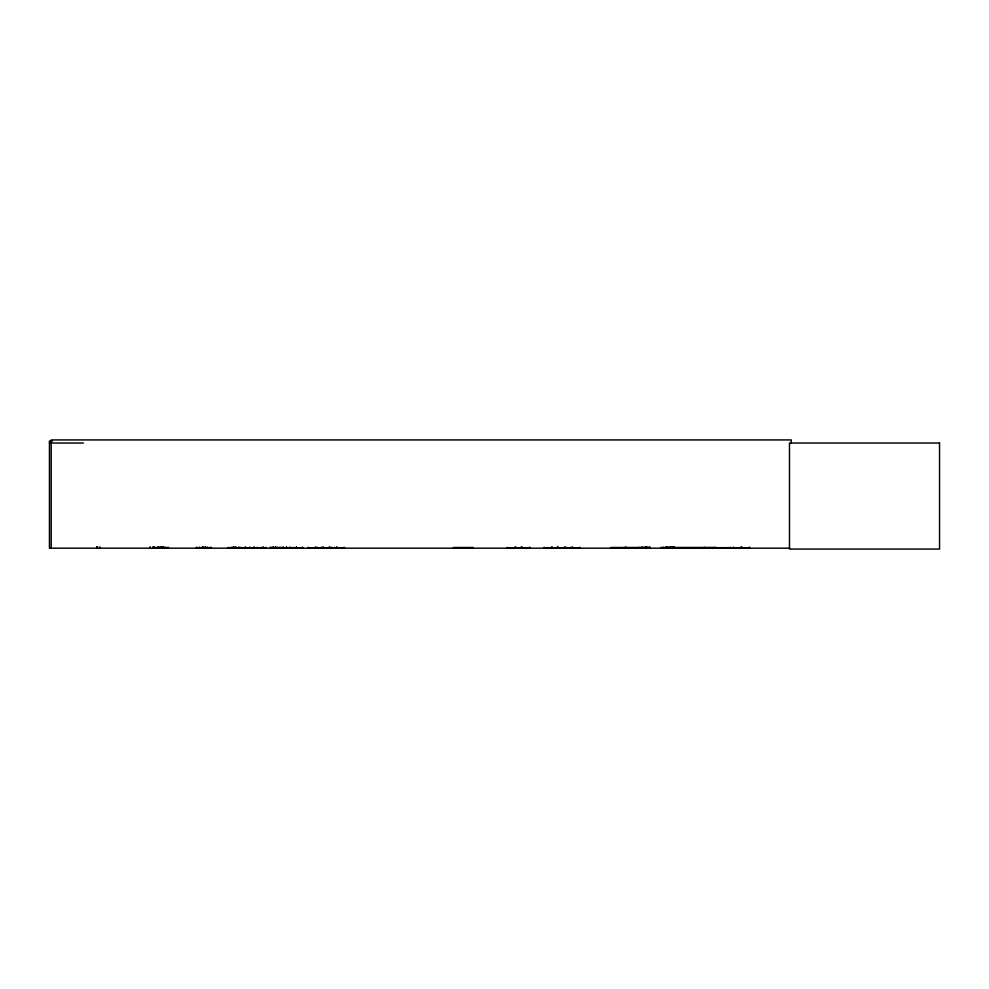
<?xml version="1.0" encoding="UTF-8"?>
<svg xmlns="http://www.w3.org/2000/svg" width="989" height="989" viewBox="0 0 989 989"><rect width="100%" height="100%" fill="white"/><g stroke="black" fill="none" stroke-linecap="round" stroke-linejoin="round"><path stroke-width="1.48" d="M749.205 548.141L749.217 547.3M661.245 547.473L661.258 548.153L661.258 547.473L715.504 547.473L715.492 548.178L715.381 547.473M672.31 548.141L672.297 547.473M701.794 547.696L730.525 547.696L661.233 548.116M704.44 548.178L704.316 547.473M704.415 548.141L704.44 547.473M715.381 548.141L715.504 547.473M730.451 548.141L730.451 547.325M661.245 547.795L730.525 547.894M543.765 548.178L580.172 548.091M154.185 548.067L154.222 547.3M154.519 548.042L154.593 547.3M167.487 548.042L167.561 547.3M507.172 548.178L530.092 548.091M227.717 548.178L249.426 548.067M241.044 548.042L241.118 547.3M321.87 548.042L321.957 547.3M307.826 548.178L344.753 548.091M308.271 548.042L308.358 547.3M266.14 548.178L266.14 547.3L265.954 548.067M168.303 548.067L153.394 548.141L153.332 547.3M153.728 548.067L153.79 547.374M507.53 548.067L507.592 547.374L507.641 548.178M520.906 548.067L520.968 547.374M228.1 548.067L228.175 547.374L228.236 548.178M569.961 548.067L570.035 547.374L570.097 548.178M289.715 548.067L289.802 547.374M157.09 548.067L156.967 547.3M157.597 548.067L157.684 547.374M165.633 548.067L165.732 547.374M199.432 548.067L199.531 547.374M207.467 548.067L207.566 547.374M156.769 548.067L156.868 547.374M164.631 548.067L164.73 547.374M52.541 441.045L49.45 441.045L49.45 548.178L789.692 548.178M49.45 443.035L83.373 443.035M453.506 547.486L473.311 547.486M610.794 547.486L641.193 547.486M453.469 547.77L473.348 547.77M610.745 547.77L641.231 547.745M211.436 548.141L196.539 548.067M266.053 547.955L249.883 548.067M270.529 547.374L291.05 548.067M453.481 548.116L473.323 548.116M610.769 548.116L641.218 548.116M231.414 548.067L231.525 547.3M273.496 548.042L273.57 547.078M303.24 548.067L293.189 548.067M302.77 548.067L302.683 547.374M330.709 548.042L330.635 547.3M567.068 548.067L566.994 547.374L566.932 548.178M344.32 548.042L344.234 547.3M529.745 548.067L529.684 547.374M516.369 548.067L516.32 547.374L516.258 548.178M667.649 547.955L667.587 547.3M551.664 548.042L551.602 547.3M733.665 548.067L733.653 547.3M791.237 443.035L791.237 439.932L51.193 439.932L51.193 548.178M749.551 547.3L749.575 548.178L733.294 548.141L733.319 547.3M741.849 547.078L741.849 548.178M741.577 547.078L741.577 548.178M741.293 547.078L741.293 548.178M741.033 547.078L741.033 548.178M674.56 547.3L674.56 548.178M674.177 547.3L674.177 548.178M673.892 547.3L673.892 548.178M673.62 547.3L673.62 548.178M673.225 547.3L673.225 548.178M672.273 547.3L672.273 548.178M672.087 547.3L672.087 548.178M671.42 547.3L671.42 548.178M671.197 547.3L671.197 548.178M670.938 547.3L670.938 548.178M670.53 547.3L670.53 548.178M670.258 547.3L670.258 548.178M669.862 547.3L669.862 548.178M669.627 547.3L669.627 548.178M668.824 547.3L668.91 548.178M667.315 547.3L667.315 548.178M666.957 547.3L666.957 548.178M666.734 547.078L666.784 548.178M666.351 547.3L666.351 548.178M666.091 547.3L666.166 548.178M665.782 547.3L665.782 548.178M663.458 547.3L663.458 548.178M650.156 547.3L650.156 548.178M649.773 547.3L649.773 548.178M649.489 547.3L649.489 548.178M649.217 547.3L649.217 548.178M648.821 547.3L648.821 548.178M647.869 547.3L647.869 548.178M647.671 547.3L647.671 548.178M647.016 547.3L647.016 548.178M646.794 547.3L646.794 548.178M646.534 547.3L646.534 548.178M646.126 547.3L646.126 548.178M645.842 547.3L645.842 548.178M645.458 547.3L645.458 548.178M645.224 547.3L645.224 548.178M644.507 547.3L644.507 548.178M644.42 547.3L644.42 548.178M643.27 547.3L643.27 548.178M642.912 547.3L642.912 548.178M642.553 547.3L642.38 548.178M641.948 547.3L641.762 548.178M641.688 547.3L641.688 548.178M641.379 547.3L641.379 548.178M639.042 547.3L639.042 548.178M625.926 547.078L625.926 548.178M579.653 547.3L579.653 548.178M572.446 547.078L572.446 548.178M572.013 547.078L572.013 548.178M565.016 547.078L565.016 548.178M564.583 547.078L564.583 548.178M558.253 547.3L558.253 548.178M558.056 547.078L558.056 548.178M557.561 547.078L557.561 548.178M557.376 547.3L557.376 548.178M552.282 547.078L552.282 548.178M551.8 547.078L551.8 548.178M544.185 547.3L544.185 548.178M529.634 547.3L529.634 548.178M522.217 547.078L522.217 548.178M521.759 547.078L521.759 548.178M521.018 547.3L521.018 548.178M515.529 547.078L515.529 548.178M515.059 547.078L515.059 548.178M337.026 547.078L337.026 548.178M336.594 547.078L336.594 548.178M334.678 547.3L334.678 548.178M331.513 547.3L331.513 548.178M329.609 547.078L329.609 548.178M329.164 547.078L329.164 548.178M323.44 547.078L323.44 548.178M322.995 547.078L322.995 548.178M321.054 547.3L321.054 548.178M317.939 547.3L317.939 548.178M315.986 547.078L315.986 548.178M315.54 547.078L315.54 548.178M302.585 547.3L302.585 548.178M296.552 547.078L296.552 548.178M296.23 547.078L296.23 548.178M293.016 547.3L293.016 548.178M290.581 547.3L290.581 548.178M289.888 547.3L289.888 548.178M286.674 547.078L286.674 548.178M286.353 547.078L286.353 548.178M283.324 547.078L283.324 548.178M282.879 547.078L282.879 548.178M281.408 547.3L281.408 548.178M280.32 547.3L280.32 548.178M279.331 547.3L279.331 548.178M277.686 547.3L277.686 548.178M276.005 547.078L276.005 548.178M275.733 547.078L275.733 548.178M273.372 547.3L273.372 548.178M273.261 547.078L273.261 548.178M270.43 547.3L270.43 548.178M263.309 547.078L263.309 548.178M263 547.078L263 548.178M260.898 547.3L260.898 548.178M257.251 547.3L257.251 548.178M254.247 547.078L254.247 548.178M253.864 547.078L253.864 548.178M249.723 547.3L249.723 548.178M249.587 547.3L249.587 548.178M245.445 547.078L245.445 548.178M245.062 547.078L245.062 548.178M239.573 547.3L239.573 548.178M238.584 547.3L238.584 548.178M238.411 547.3L238.411 548.178M235.938 547.078L235.938 548.178M235.493 547.078L235.493 548.178M234.17 547.078L234.17 548.178M233.886 547.078L233.886 548.178M233.243 547.078L233.243 548.178M232.971 547.078L232.971 548.178M230.709 547.3L230.709 548.178M210.991 547.3L210.991 548.178M210.15 547.3L210.15 548.178M207.665 547.3L207.665 548.178M205.935 546.855L205.935 548.178M205.304 547.078L205.304 548.178M205.032 547.078L205.032 548.178M203.45 547.078L203.45 548.178M202.968 547.078L202.968 548.178M202.634 547.078L202.634 548.178M202.152 547.078L202.152 548.178M199.63 547.3L199.63 548.178M197.17 547.3L197.17 548.178M196.428 547.3L196.428 548.178M168.414 547.3L168.414 548.178M165.818 547.3L165.818 548.178M164.829 547.3L164.829 548.178M163.469 547.078L163.469 548.178M163.309 546.855L163.185 548.178M162.616 547.078L162.567 548.178M162.295 547.078L162.295 548.178M162.134 547.078L162.134 548.178M161.837 547.078L161.837 548.178M161.479 546.855L161.479 548.178M161.355 547.078L161.355 548.178M160.218 546.855L160.218 548.178M158.957 546.855L158.957 548.178M158.364 547.3L158.364 548.178M157.783 547.3L157.783 548.178M155.063 547.3L155.063 548.178M153.839 547.3L153.839 548.178M152.924 546.855L152.924 548.178M150.241 546.855L150.241 548.178M149.969 547.3L149.969 548.178M99.901 546.855L99.901 548.178M97.392 546.855L97.392 548.178M97.231 546.855L97.231 548.178M96.811 546.855L96.811 548.178M939.55 443.035L789.494 443.035L789.494 549.068L939.55 549.068L939.55 443.035M565.77 548.067L565.72 547.374L565.671 548.178M625.06 548.178L625.06 547.3L625.011 548.178"/></g></svg>
